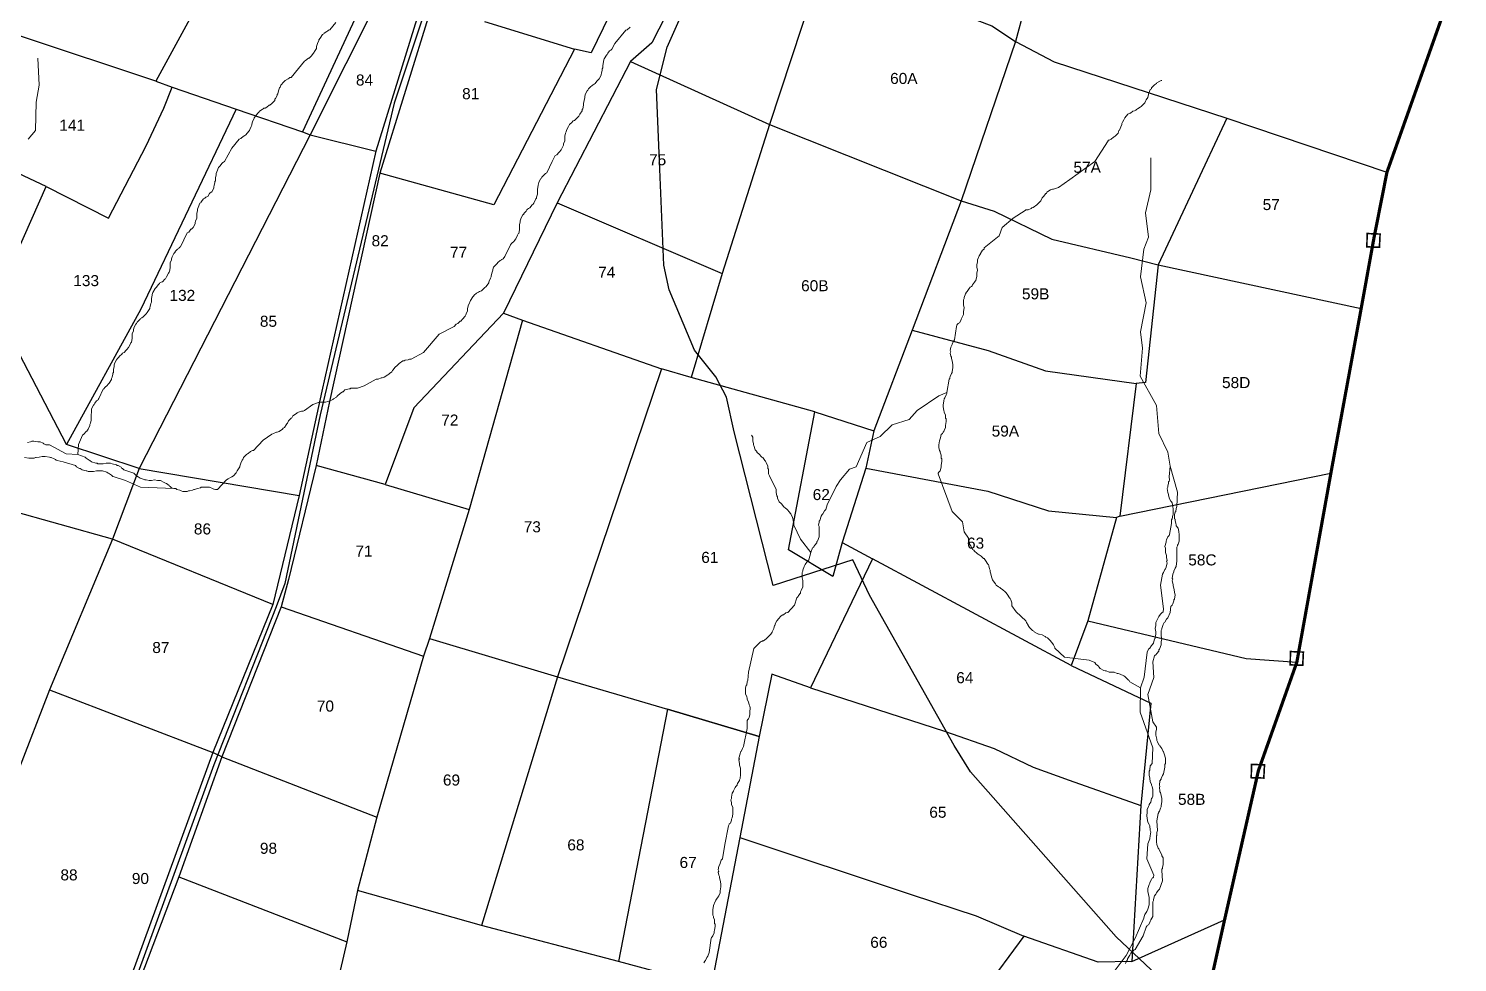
# Model space of a CAD drawing. Header units: inches. Extents: x -72 to 3350, y -615 to 1801.
# Drawn here: x 1693.6 to 2140.8, y 210.4 to 502.6 of the extents above; entities that cross this region are included whole.
import ezdxf
from ezdxf.enums import TextEntityAlignment as Align

# ---------------------------------------------------------------- set-up
doc = ezdxf.new("R2010")
doc.units = ezdxf.units.IN
doc.header["$LTSCALE"] = 15
doc.header["$MEASUREMENT"] = 0
for name, color, linetype in [('BOUNDARY', 5, 'Continuous'), ('PLOT', 255, 'Continuous'), ('PLOT NO', 7, 'Continuous'), ('ROAD', 50, 'Continuous'), ('STONES', 3, 'Continuous'), ('STREAM', 130, 'Continuous')]:
    doc.layers.add(name, color=color, linetype=linetype)
doc.styles.get("Standard").update_dxf_attribs({"font": 'arial.ttf'})

msp = doc.modelspace()

# ---------------------------------------------------------------- linework, layer by layer
at = {"layer": 'BOUNDARY', "const_width": 1}
msp.add_lwpolyline([(2140.29, 518.35), (2118.74, 457.65), (2114.58, 436.6), (2110.68, 415.05), (2101.2, 363.54), (2090.53, 304.32), (2078.51, 270.43), (2067.92, 223.75), (2061.62, 195.46)], dxfattribs=at)
at = {"layer": 'PLOT', "color": 0}
for points in [[(1851.37, 559.64), (1816.53, 509.98), (1802.25, 464.21), (1785.38, 389.1), (1778.34, 356.53), (1770.06, 322.42), (1751.32, 276.05), (1725.98, 206.78), (1716.22, 170.74), (1700.86, 120.06), (1677.68, 145.13), (1676.9, 161.29), (1656.73, 183.04)], [(1821.49, 561.14), (1779.32, 470.33)], [(1828.09, 560.57), (1804.04, 513.84), (1781.77, 469.37)], [(1854.81, 558.41), (1819.58, 509.03), (1803.54, 457.31), (1787.78, 385.94), (1783.57, 365.88), (1774.99, 330.19), (1772.65, 321.72), (1754.11, 274.73), (1751.32, 276.05)], [(1899.27, 542.13), (1893.75, 521.87), (1882.87, 522.14), (1869.64, 495.02), (1864.52, 496.15), (1839.22, 447.41), (1803.54, 457.31)], [(1762.9, 540.16), (1733.46, 486.16), (1691.07, 500.2), (1661.71, 508.8)], [(1940.9, 524.68), (1942.42, 523.94), (1925.51, 472.62), (1910.71, 426), (1900.96, 393.44), (1891.66, 396.09), (1859.15, 299.73), (1835.4, 221.96), (1796.54, 232.88)], [(1942.26, 523.48), (1995.08, 503.47), (2002.53, 498.57)], [(1897.59, 515.58), (1888.69, 498.13), (1882.04, 492.32), (1859.03, 448.07), (1842.21, 413.56), (1814.2, 383.97), (1805.23, 359.97), (1783.57, 365.88)], [(2005.3, 508.93), (2002.53, 498.57), (1985.44, 448.7), (1970.12, 408.24), (1958.16, 376.72), (1955.64, 365.04), (1948.28, 341.76), (1945.31, 331.11), (1931.46, 339.46), (1939.65, 382.68), (1958.16, 376.72)], [(1836.3, 504.79), (1864.52, 496.15)], [(1598.17, 444.31), (1626.23, 434.38), (1653.95, 426.11), (1682.65, 416.16), (1699.11, 453.16), (1681.52, 461.47), (1685.33, 473.87), (1691.07, 500.2)], [(2002.53, 498.57), (2014.61, 492.22), (2068.65, 474.61), (2118.74, 457.65)], [(1882.04, 492.32), (1925.51, 472.62)], [(1733.46, 486.16), (1738.58, 484.25), (1758.57, 477.36), (1779.32, 470.33), (1781.77, 469.37), (1728.26, 364.95), (1705.44, 372.5), (1682.65, 416.16)], [(1699.11, 453.16), (1718.67, 443.31), (1730.37, 465.87), (1735.95, 477.69), (1738.58, 484.25)], [(1758.57, 477.36), (1728.77, 414.81), (1705.44, 372.5)], [(2068.65, 474.61), (2047.15, 428.66), (2043.15, 391.81), (2040.3, 391.54), (2035.12, 350.04), (2034.05, 349.58), (2025.14, 317.34), (2019.93, 303.29), (1957.77, 336.71)], [(1925.51, 472.62), (1985.44, 448.7)], [(1781.77, 469.37), (1802.25, 464.21)], [(1859.03, 448.07), (1910.71, 426)], [(1985.44, 448.7), (1995.81, 445.46), (2013.85, 436.73), (2038.57, 430.89), (2047.15, 428.66)], [(1770.06, 322.42), (1719.89, 342.87), (1687.12, 352.03), (1687.89, 360.12), (1641.98, 346.04), (1632.14, 345.68), (1622.48, 350.2), (1632.32, 378.04), (1639.21, 395.48), (1653.95, 426.11)], [(2047.15, 428.66), (2110.68, 415.05)], [(1842.21, 413.56), (1848.17, 411.36), (1831.53, 352.08), (1819.1, 311.78), (1817.26, 306.2), (1802.58, 255.83), (1796.54, 232.88), (1793.22, 216.85), (1781.84, 167.9), (1776.87, 145.63)], [(1848.17, 411.36), (1891.66, 396.09)], [(1970.12, 408.24), (1993.89, 401.91), (2011.92, 395.46), (2040.3, 391.54)], [(1939.65, 382.68), (1900.96, 393.44)], [(1728.26, 364.95), (1719.89, 342.87), (1700.19, 295.65), (1690.24, 270.06), (1675.52, 230.71), (1665.99, 207.68), (1656.73, 183.04)], [(1728.26, 364.95), (1778.34, 356.53)], [(1955.64, 365.04), (1993.87, 357.84), (2012.85, 351.72), (2034.05, 349.58)], [(2035.12, 350.04), (2101.2, 363.54)], [(1805.23, 359.97), (1831.53, 352.08)], [(1948.28, 341.76), (1957.77, 336.71), (1938.33, 296.37), (1926.21, 300.6), (1922.28, 281.1), (1916.25, 249.45), (1907.22, 202.9), (1878.21, 210.66), (1835.4, 221.96)], [(1772.65, 321.72), (1817.26, 306.2)], [(2025.14, 317.34), (2074.7, 305.51), (2090.53, 304.32)], [(1819.1, 311.78), (1859.15, 299.73), (1893.6, 289.63), (1922.28, 281.1)], [(2019.93, 303.29), (2044.86, 291.51), (2041.7, 259.51), (2038.87, 210.72), (2067.92, 223.75)], [(1700.19, 295.65), (1751.32, 276.05)], [(1938.33, 296.37), (1980.23, 282.76), (1995.85, 277.3), (2007.99, 271.51), (2019.24, 267.42), (2041.7, 259.51)], [(1922.28, 281.1), (1893.6, 289.63), (1878.21, 210.66)], [(1754.11, 274.73), (1740.59, 237.15), (1728.46, 204.98), (1725.53, 192.86), (1720.05, 172.97), (1721.37, 169.02), (1724.61, 164.9), (1728.41, 136.92), (1731.1, 110.38)], [(1754.11, 274.73), (1802.58, 255.83)], [(1916.25, 249.45), (1969.87, 231.63), (1990.21, 224.98), (2005.13, 218.66)], [(1740.59, 237.15), (1793.22, 216.85)], [(2038.87, 210.72), (2028.41, 210.54), (2005.13, 218.66), (1992.46, 201.53), (1983.1, 181.28), (1964.18, 137.63), (1953.52, 105.7), (1952.91, 88.82), (1954.31, 74.9), (1959.51, 71.93)]]:
    msp.add_lwpolyline(points, dxfattribs=at)
at = {"layer": 'ROAD'}
for points in [[(1853.36, 559.23), (1846.15, 548.21), (1826.39, 521.46), (1818.08, 509.33), (1807.99, 479.24), (1784.9, 381.7), (1773.81, 328.93), (1771.08, 321.7), (1751.56, 272.19), (1727.39, 205.89), (1719.36, 175.65), (1718.49, 172.23), (1720.03, 168.07), (1722.71, 165.66), (1724.49, 158.1), (1726.96, 137.09), (1730, 112.38), (1727.16, 110.01), (1712.27, 105.96), (1706.8, 99.21), (1699.02, 88.12)], [(2061.17, 192.74), (2033.97, 218.38), (1988.4, 270.07), (1983.24, 278.32), (1956.82, 325.35), (1951.55, 336.33), (1926.65, 328.34), (1914.48, 376.45), (1912.02, 387.29), (1908.69, 393.66), (1902.02, 401.93), (1894.06, 420.88), (1892.46, 428.54), (1891.16, 458.56), (1890.15, 483.58), (1893.48, 496.81), (1905.06, 522.99), (1856.7, 526.08), (1856.7, 543.44), (1858.14, 550.81), (1860.64, 558.9)]]:
    msp.add_lwpolyline(points, dxfattribs=at)
at = {"layer": 'STONES', "color": 3, "const_width": 0.5}
for points in [[(2112.55, 438.46), (2112.45, 434.29), (2116.39, 434.19), (2116.59, 438.3), (2112.55, 438.46)], [(2088.55, 307.67), (2088.45, 303.5), (2092.38, 303.4), (2092.59, 307.51), (2088.55, 307.67)], [(2076.37, 272.37), (2076.26, 268.21), (2080.2, 268.1), (2080.41, 272.22), (2076.37, 272.37)]]:
    msp.add_lwpolyline(points, dxfattribs=at)
at = {"layer": 'STREAM', "color": 4, "lineweight": 0}
for points in [[(1692.37, 368.35), (1693.7, 368.16), (1694.07, 368.16), (1694.26, 368.16), (1695.4, 368.16), (1695.78, 368.35), (1695.96, 368.35), (1696.91, 368.54), (1697.86, 368.73), (1698.23, 368.73), (1698.8, 368.73), (1700.12, 368.54), (1700.5, 368.35), (1700.69, 368.35), (1701.64, 367.98), (1702.02, 367.79), (1702.2, 367.6), (1702.58, 367.41), (1704.47, 367.03), (1708.26, 365.9), (1708.63, 365.52), (1709.58, 364.95), (1709.77, 364.95), (1710.34, 364.57), (1711.66, 364.19), (1711.85, 364.19), (1712.23, 364), (1713.17, 364), (1713.55, 364), (1713.93, 364), (1714.88, 364.19), (1715.82, 364.19), (1716.01, 364.19), (1716.77, 364.19), (1718.09, 363.82), (1718.28, 363.63), (1718.66, 363.44), (1719.6, 362.87), (1719.79, 362.68), (1719.98, 362.49), (1720.36, 362.3), (1723.95, 361.17), (1728.68, 359.09), (1739.08, 358.71), (1739.65, 358.71), (1740.03, 358.33), (1740.97, 358.14), (1741.35, 357.95), (1741.92, 357.76), (1743.24, 357.76), (1743.62, 357.95), (1744, 357.95), (1744.94, 358.14), (1745.32, 358.33), (1745.51, 358.33), (1746.46, 358.71), (1747.4, 358.9), (1747.59, 359.09), (1748.35, 359.09), (1749.67, 359.09), (1749.86, 359.09), (1750.24, 359.09), (1751.18, 358.71), (1751.56, 358.52), (1751.75, 358.52), (1752.13, 358.33), (1752.7, 358.33), (1755.53, 361.36), (1756.1, 361.73), (1756.86, 362.11), (1757.24, 362.3), (1757.8, 362.68), (1758.56, 363.63), (1758.75, 364), (1758.94, 364.19), (1759.5, 365.14), (1759.69, 365.52), (1759.69, 365.71), (1760.07, 366.65), (1760.45, 367.6), (1760.64, 367.79), (1760.83, 368.35), (1761.77, 369.3), (1762.15, 369.49), (1762.34, 369.68), (1763.1, 370.24), (1763.48, 370.43), (1763.67, 370.62), (1764.04, 370.62), (1767.07, 373.84), (1769.72, 375.73), (1770.28, 375.92), (1771.23, 376.3), (1771.42, 376.3), (1771.99, 376.49), (1773.12, 377.24), (1773.31, 377.62), (1773.69, 377.81), (1774.26, 378.57), (1774.44, 378.94), (1774.63, 379.13), (1775.01, 379.89), (1775.77, 380.65), (1775.96, 380.83), (1776.34, 381.4), (1777.47, 382.16), (1777.66, 382.35), (1778.04, 382.54), (1778.98, 382.92), (1779.36, 382.92), (1779.55, 382.92), (1779.93, 383.1), (1782.58, 385), (1784.66, 385.75), (1785.22, 385.75), (1786.36, 385.75), (1786.55, 385.75), (1787.3, 385.94), (1788.44, 386.32), (1788.82, 386.51), (1789.01, 386.7), (1789.95, 387.26), (1790.14, 387.45), (1790.33, 387.64), (1791.09, 388.4), (1791.84, 388.97), (1792.03, 388.97), (1792.6, 389.53), (1793.92, 389.91), (1794.3, 389.91), (1794.49, 390.1), (1795.62, 390.1), (1796, 390.1), (1796.19, 390.1), (1796.57, 390.1), (1798.65, 390.86), (1802.43, 392.94), (1803, 392.94), (1803.95, 393.32), (1804.32, 393.32), (1804.89, 393.51), (1806.03, 394.26), (1806.4, 394.45), (1806.59, 394.64), (1807.35, 395.21), (1807.54, 395.59), (1807.73, 395.77), (1808.29, 396.53), (1809.05, 397.29), (1809.24, 397.48), (1809.62, 397.85), (1810.75, 398.61), (1811.13, 398.61), (1811.51, 398.8), (1812.46, 398.99), (1812.83, 399.18), (1813.02, 399.18), (1813.4, 399.18), (1817.18, 401.26), (1822.1, 406.93), (1826.83, 409.39), (1827.39, 410.15), (1827.96, 410.34), (1828.72, 411.09), (1828.91, 411.09), (1829.47, 411.66), (1830.23, 412.61), (1830.42, 412.98), (1830.61, 413.36), (1830.99, 414.31), (1830.99, 414.69), (1830.99, 414.87), (1831.18, 415.82), (1831.56, 416.77), (1831.74, 416.95), (1831.93, 417.52), (1832.69, 418.66), (1832.88, 418.85), (1833.07, 419.22), (1833.82, 419.79), (1834.2, 419.98), (1834.39, 420.17), (1834.77, 420.36), (1835.34, 420.55), (1836.09, 421.3), (1836.28, 421.49), (1836.85, 421.87), (1837.61, 423.01), (1837.61, 423.2), (1837.8, 423.57), (1838.17, 424.52), (1838.36, 424.9), (1838.36, 425.09), (1838.55, 426.03), (1838.93, 426.98), (1838.93, 427.17), (1839.12, 427.92), (1840.06, 428.87), (1840.25, 429.06), (1840.44, 429.44), (1841.2, 430), (1841.58, 430.19), (1841.77, 430.38), (1842.15, 430.57), (1842.71, 431.33), (1844.41, 434.92), (1844.79, 435.3), (1845.55, 436.05), (1845.74, 436.24), (1846.12, 436.81), (1846.68, 437.95), (1846.87, 438.32), (1847.06, 438.51), (1847.25, 439.65), (1847.25, 440.03), (1847.25, 440.21), (1847.25, 441.16), (1847.44, 442.11), (1847.44, 442.48), (1847.63, 443.05), (1848.2, 444.19), (1848.57, 444.56), (1848.57, 444.75), (1849.33, 445.51), (1849.52, 445.89), (1849.71, 446.08), (1850.09, 446.27), (1850.47, 446.46), (1851.22, 447.4), (1851.41, 447.59), (1851.79, 447.97), (1852.36, 449.29), (1852.55, 449.48), (1852.55, 449.86), (1852.92, 450.8), (1852.92, 451.18), (1852.92, 451.56), (1852.92, 452.32), (1853.11, 453.45), (1853.11, 453.64), (1853.3, 454.4), (1853.87, 455.53), (1854.06, 455.72), (1854.25, 456.1), (1855, 456.86), (1855.19, 457.05), (1855.38, 457.23), (1855.76, 457.42), (1857.46, 461.02), (1858.41, 462.91), (1858.98, 463.1), (1859.54, 463.85), (1859.73, 464.04), (1860.3, 464.61), (1860.87, 465.74), (1861.06, 466.12), (1861.06, 466.5), (1861.43, 467.45), (1861.43, 467.82), (1861.43, 468.01), (1861.43, 468.96), (1861.62, 469.9), (1861.81, 470.28), (1862, 470.85), (1862.57, 471.99), (1862.76, 472.36), (1862.95, 472.55), (1863.7, 473.31), (1863.89, 473.5), (1864.08, 473.69), (1864.46, 473.88), (1864.84, 474.25), (1865.59, 475.01), (1865.78, 475.2), (1866.16, 475.77), (1866.92, 476.9), (1866.92, 477.28), (1867.11, 477.47), (1867.3, 478.6), (1867.3, 478.98), (1867.3, 479.17), (1867.49, 480.12), (1867.67, 481.06), (1867.67, 481.25), (1867.86, 482.01), (1868.43, 483.14), (1868.62, 483.33), (1868.81, 483.71), (1869.57, 484.47), (1869.94, 484.66), (1870.13, 484.84), (1870.32, 485.03), (1870.89, 485.41), (1871.46, 486.17), (1871.65, 486.36), (1872.21, 486.92), (1872.78, 488.06), (1872.78, 488.25), (1872.97, 488.63), (1873.16, 489.57), (1873.16, 489.95), (1873.35, 490.33), (1873.35, 491.08), (1873.54, 492.22), (1873.54, 492.41), (1873.73, 493.17), (1874.48, 494.3), (1874.67, 494.49), (1874.86, 494.87), (1875.43, 495.62), (1875.81, 495.81), (1876, 496), (1876.18, 496.19), (1877.13, 497.89), (1880.53, 502.05), (1880.91, 502.24), (1881.86, 503)], [(1789.76, 504.51), (1787.87, 502.24), (1787.49, 502.05), (1787.3, 501.86), (1786.93, 501.68), (1786.17, 501.11), (1785.98, 500.92), (1785.6, 500.73), (1784.85, 499.59), (1784.47, 499.03), (1784.47, 498.84), (1784.09, 497.89), (1783.71, 496.95), (1783.71, 496.76), (1783.71, 496.38), (1783.14, 495.43), (1782.95, 495.25), (1782.77, 494.87), (1782.01, 493.92), (1781.44, 493.35), (1781.25, 493.35), (1780.31, 492.6), (1779.93, 492.41), (1778.04, 490.14), (1775.77, 487.3), (1775.39, 487.3), (1775.2, 487.11), (1774.82, 486.92), (1773.88, 486.36), (1773.69, 486.17), (1773.5, 485.98), (1772.55, 484.84), (1772.36, 484.28), (1772.18, 484.09), (1771.8, 483.14), (1771.61, 482.2), (1771.42, 482.01), (1771.42, 481.63), (1770.85, 480.68), (1770.66, 480.49), (1770.66, 480.12), (1769.72, 479.17), (1769.15, 478.6), (1768.96, 478.6), (1768.2, 478.04), (1767.64, 477.66), (1767.26, 477.66), (1767.07, 477.47), (1766.69, 477.28), (1765.93, 476.71), (1765.75, 476.52), (1765.37, 476.15), (1764.61, 475.2), (1764.23, 474.63), (1764.23, 474.44), (1763.67, 473.5), (1763.48, 472.55), (1763.48, 472.36), (1763.29, 471.99), (1762.91, 471.04), (1762.72, 470.66), (1762.53, 470.47), (1761.58, 469.34), (1761.02, 468.96), (1760.83, 468.96), (1760.07, 468.2), (1759.5, 468.01), (1757.24, 465.18), (1754.97, 461.02), (1754.59, 460.83), (1754.4, 460.64), (1754.21, 460.45), (1753.45, 459.5), (1753.26, 459.31), (1753.08, 459.13), (1752.51, 457.8), (1752.32, 457.23), (1752.32, 456.86), (1752.13, 455.91), (1752.13, 454.97), (1751.94, 454.78), (1751.94, 454.4), (1751.75, 453.45), (1751.56, 453.07), (1751.56, 452.7), (1750.99, 451.56), (1750.43, 451.18), (1750.24, 450.99), (1749.67, 450.05), (1749.1, 449.86), (1748.91, 449.67), (1748.73, 449.48), (1748.35, 449.29), (1747.59, 448.35), (1747.59, 448.16), (1747.21, 447.97), (1746.65, 446.64), (1746.46, 446.08), (1746.46, 445.7), (1746.27, 444.75), (1746.27, 443.81), (1746.27, 443.62), (1746.27, 443.24), (1745.89, 442.3), (1745.7, 441.92), (1745.7, 441.54), (1745.13, 440.4), (1744.57, 439.84), (1744.38, 439.84), (1743.81, 438.89), (1743.24, 438.7), (1741.16, 434.35), (1740.97, 434.16), (1740.78, 433.97), (1740.59, 433.79), (1740.22, 433.6), (1739.46, 432.84), (1739.46, 432.65), (1739.08, 432.27), (1738.51, 431.14), (1738.32, 430.57), (1738.32, 430.19), (1737.95, 429.25), (1737.95, 428.3), (1737.95, 428.11), (1737.95, 427.73), (1737.76, 426.6), (1737.57, 426.41), (1737.38, 426.03), (1736.81, 424.9), (1736.43, 424.33), (1736.24, 424.14), (1735.49, 423.38), (1735.11, 423.2), (1734.73, 423.01), (1734.54, 422.82), (1734.16, 422.44), (1733.6, 421.68), (1733.41, 421.49), (1733.22, 421.3), (1732.46, 419.98), (1732.27, 419.41), (1732.27, 419.22), (1732.08, 418.09), (1732.08, 417.14), (1732.08, 416.95), (1731.89, 416.58), (1731.71, 415.63), (1731.52, 415.25), (1731.52, 415.06), (1730.76, 413.74), (1730.38, 413.36), (1730.19, 413.17), (1729.44, 412.42), (1729.06, 412.04), (1728.68, 411.85), (1728.49, 411.66), (1728.3, 411.47), (1727.55, 410.71), (1727.36, 410.34), (1727.17, 410.15), (1726.6, 409.01), (1726.41, 408.26), (1726.41, 408.07), (1726.03, 407.12), (1726.03, 406.18), (1726.03, 405.8), (1726.03, 405.61), (1725.84, 404.47), (1725.65, 404.28), (1725.47, 403.91), (1724.9, 402.77), (1724.33, 402.2), (1724.14, 402.01), (1723.57, 401.26), (1723.01, 401.07), (1722.82, 400.69), (1722.63, 400.5), (1722.25, 400.31), (1721.68, 399.56), (1721.49, 399.37), (1721.12, 398.99), (1720.55, 397.85), (1720.36, 397.29), (1720.36, 396.91), (1720.17, 395.96), (1720.17, 395.02), (1719.98, 394.83), (1719.98, 394.45), (1719.79, 393.51), (1719.6, 393.13), (1719.6, 392.75), (1718.85, 391.61), (1718.47, 391.24), (1718.28, 391.05), (1717.52, 390.29), (1717.14, 389.91), (1716.96, 389.72), (1715.63, 386.89), (1715.44, 386.51), (1715.25, 386.32), (1714.88, 386.13), (1714.31, 385.37), (1714.12, 385), (1713.93, 384.81), (1713.36, 383.67), (1713.36, 382.92), (1713.36, 382.73), (1713.17, 381.59), (1713.17, 380.65), (1713.17, 380.46), (1713.17, 380.08), (1712.98, 379.13), (1712.79, 378.75), (1712.79, 378.38), (1712.23, 377.24), (1711.85, 376.67), (1711.66, 376.49), (1710.9, 375.73), (1710.53, 375.35), (1709.2, 372.51), (1709.01, 369.3), (1705.42, 369.49), (1700.12, 372.32), (1698.99, 372.32), (1698.8, 372.51), (1698.42, 372.7), (1698.23, 372.89), (1697.29, 373.27), (1696.91, 373.27), (1696.53, 373.27), (1695.21, 373.46), (1694.64, 373.46), (1694.26, 373.27), (1693.32, 373.08)], [(1693.51, 468.01), (1695.78, 470.66), (1695.96, 479.55), (1696.91, 484.84), (1696.53, 493.35)], [(2048.27, 486.36), (2048.08, 486.36), (2047.71, 486.17), (2046.76, 485.6), (2046.57, 485.41), (2046, 485.03), (2045.06, 484.09), (2045.06, 483.71), (2044.68, 483.52), (2044.3, 482.58), (2044.11, 482.2), (2044.11, 482.01), (2043.92, 481.06), (2043.36, 480.31), (2043.17, 479.93), (2042.98, 479.36), (2042.03, 478.41), (2041.84, 478.23), (2041.47, 478.04), (2040.71, 477.47), (2040.33, 477.28), (2040.14, 477.09), (2039.76, 476.9), (2039.2, 476.71), (2038.44, 476.15), (2038.25, 476.15), (2037.68, 475.77), (2036.74, 474.63), (2036.55, 474.44), (2036.36, 474.07), (2035.98, 473.31), (2035.79, 472.93), (2035.79, 472.55), (2035.41, 471.8), (2035.04, 470.85), (2034.85, 470.66), (2034.66, 469.9), (2033.71, 468.96), (2033.33, 468.77), (2033.14, 468.58), (2032.39, 468.01), (2032.01, 467.82), (2031.82, 467.64), (2031.44, 467.64), (2031.44, 467.45), (2027.28, 461.02), (2019.53, 455.34), (2015.94, 452.89), (2015.37, 452.7), (2014.42, 452.32), (2014.04, 452.32), (2013.48, 452.13), (2012.34, 451.37), (2012.15, 450.99), (2011.96, 450.99), (2011.21, 450.05), (2011.02, 449.86), (2010.83, 449.67), (2010.45, 448.72), (2009.7, 447.97), (2009.51, 447.78), (2009.13, 447.4), (2007.99, 446.64), (2007.61, 446.46), (2007.43, 446.27), (2006.48, 445.89), (2006.1, 445.89), (2005.72, 445.89), (2005.53, 445.7), (2001.75, 443.24), (1998.35, 440.4), (1997.4, 437.76), (1992.68, 433.97), (1992.68, 433.6), (1992.11, 433.22), (1991.54, 432.27), (1991.54, 432.08), (1991.16, 431.52), (1990.6, 430.19), (1990.6, 430), (1990.6, 429.62), (1990.41, 428.68), (1990.41, 428.3), (1990.41, 427.92), (1990.6, 426.98), (1990.41, 426.03), (1990.41, 425.84), (1990.41, 425.09), (1990.03, 423.76), (1989.84, 423.57), (1989.65, 423.2), (1989.08, 422.44), (1988.89, 422.06), (1988.7, 421.87), (1988.33, 421.68), (1987.95, 421.3), (1987.38, 420.36), (1987.19, 420.17), (1986.81, 419.6), (1986.43, 418.47), (1986.43, 418.09), (1986.25, 417.71), (1986.25, 416.77), (1986.25, 416.39), (1986.25, 416.2), (1986.43, 415.25), (1986.25, 414.12), (1986.25, 413.93), (1986.25, 413.17), (1985.68, 412.04), (1985.49, 411.66), (1985.49, 411.47), (1984.92, 410.52), (1984.54, 410.34), (1984.35, 410.15), (1984.17, 409.77), (1983.98, 409.39), (1983.41, 405.23), (1983.22, 404.85), (1982.65, 403.91), (1982.65, 403.72), (1982.27, 402.96), (1982.09, 401.83), (1982.27, 401.45), (1982.09, 401.07), (1982.27, 400.12), (1982.46, 399.75), (1982.46, 399.37), (1982.65, 398.61), (1982.84, 397.48), (1982.84, 397.29), (1982.84, 396.53), (1982.65, 395.21), (1982.65, 395.02), (1982.46, 394.64), (1982.09, 393.69), (1981.9, 393.32), (1981.9, 393.13), (1981.71, 392.94), (1980.95, 388.78)], [(2030.88, 204.21), (2037.12, 212.53), (2039.95, 218.01), (2042.6, 224.25), (2042.79, 224.82), (2042.98, 225.39), (2043.55, 226.33), (2043.73, 226.52), (2043.92, 227.09), (2044.3, 228.41), (2044.3, 228.79), (2044.3, 228.98), (2044.3, 230.12), (2044.3, 230.49), (2044.3, 230.68), (2044.11, 231.63), (2043.92, 232.57), (2043.92, 232.95), (2043.92, 233.52), (2044.3, 234.84), (2044.49, 235.22), (2044.49, 235.41), (2045.06, 236.36), (2045.25, 236.73), (2045.44, 236.92), (2045.63, 237.11), (2045.81, 237.68), (2043.55, 242.79), (2043.92, 247.51), (2044.11, 248.08), (2044.49, 249.03), (2044.49, 249.22), (2044.68, 249.97), (2044.87, 251.3), (2044.68, 251.67), (2044.68, 251.86), (2044.49, 253), (2044.49, 253.19), (2044.3, 253.56), (2043.92, 254.32), (2043.73, 255.46), (2043.73, 255.65), (2043.55, 256.21), (2043.73, 257.54), (2043.73, 257.91), (2043.73, 258.29), (2044.11, 259.24), (2044.3, 259.62), (2044.3, 259.81), (2044.49, 260.18), (2044.87, 260.56), (2045.06, 261.7), (2045.25, 261.89), (2045.44, 262.45), (2045.44, 263.78), (2045.44, 264.15), (2045.44, 264.53), (2045.25, 265.48), (2045.06, 265.86), (2045.06, 266.05), (2044.68, 266.99), (2044.49, 267.94), (2044.49, 268.13), (2044.3, 268.88), (2044.3, 270.21), (2044.49, 270.58), (2044.49, 270.77), (2044.68, 271.91), (2044.87, 272.1), (2045.06, 272.48), (2045.25, 272.66), (2045.44, 277.58), (2041.47, 288.74), (2041.65, 296.3), (2042.79, 299.71), (2043.73, 307.46), (2044.11, 308.41), (2044.49, 308.78), (2045.06, 309.54), (2045.25, 309.73), (2045.63, 310.3), (2046, 311.62), (2046.19, 311.81), (2046.19, 312.19), (2046.38, 313.13), (2046.38, 313.51), (2046.38, 313.89), (2046.19, 314.84), (2046.38, 315.78), (2046.38, 315.97), (2046.38, 316.73), (2046.95, 317.86), (2047.14, 318.24), (2047.33, 318.62), (2047.89, 319.37), (2048.08, 319.56), (2048.27, 319.75), (2048.65, 320.13), (2048.84, 321.08), (2047.89, 328.45), (2048.46, 331.86), (2048.84, 332.42), (2049.22, 333.37), (2049.41, 333.56), (2049.6, 334.13), (2049.98, 335.45), (2049.79, 335.83), (2049.98, 336.21), (2049.79, 337.15), (2049.79, 337.53), (2049.79, 337.72), (2049.41, 338.66), (2049.41, 339.61), (2049.41, 339.99), (2049.22, 340.55), (2049.6, 341.88), (2049.6, 342.26), (2049.79, 342.63), (2050.16, 343.58), (2050.35, 343.77), (2050.54, 343.96), (2050.73, 344.34), (2051.3, 347.74), (2051.3, 348.88), (2051.49, 349.25), (2051.68, 350.39), (2051.87, 350.58), (2051.87, 351.14), (2051.87, 352.47), (2051.68, 352.85), (2051.68, 353.23), (2051.49, 354.17), (2051.3, 354.55), (2051.11, 354.74), (2050.73, 355.49), (2050.35, 356.63), (2050.35, 356.82), (2050.16, 357.39), (2049.98, 358.71), (2050.16, 359.09), (2050.16, 359.47), (2050.35, 360.41), (2050.35, 360.79), (2050.54, 360.98), (2050.73, 361.36), (2050.54, 362.3), (2050.92, 365.71), (2050.16, 370.06), (2047.33, 375.92), (2046.57, 384.62), (2041.47, 393.88), (2042.22, 402.58), (2041.65, 407.69), (2043.36, 416.77), (2041.65, 424.9), (2042.6, 433.6), (2044.11, 437.38), (2043.17, 444.94), (2044.87, 452.13), (2044.87, 462.15)], [(2041.65, 296.3), (2039.95, 297.25), (2038.25, 298.19), (2038.06, 298.57), (2037.87, 298.76), (2037.68, 298.95), (2036.93, 299.71), (2036.74, 299.9), (2036.36, 300.09), (2035.22, 300.65), (2034.66, 300.84), (2034.28, 300.84), (2033.33, 301.22), (2032.39, 301.22), (2032.2, 301.22), (2031.82, 301.22), (2030.88, 301.6), (2030.5, 301.6), (2030.12, 301.79), (2028.98, 302.35), (2028.61, 302.92), (2028.42, 303.11), (2027.66, 303.68), (2027.28, 304.25), (2025.58, 305), (2017.83, 305.95), (2014.8, 308.78), (2014.8, 308.97), (2014.61, 309.35), (2014.42, 309.73), (2013.86, 310.49), (2013.67, 310.68), (2013.48, 311.05), (2012.53, 312), (2011.96, 312.19), (2011.78, 312.38), (2010.83, 312.94), (2009.88, 313.13), (2009.7, 313.13), (2009.32, 313.32), (2008.37, 313.89), (2008.18, 314.08), (2007.8, 314.27), (2006.86, 315.21), (2006.48, 315.78), (2006.48, 315.97), (2005.91, 316.73), (2005.72, 317.29), (2002.7, 320.13), (2001.37, 322.02), (2001.37, 322.4), (2001.37, 322.59), (2001.37, 322.97), (2001, 323.91), (2000.81, 324.29), (2000.62, 324.48), (1999.86, 325.62), (1999.48, 326.18), (1999.29, 326.37), (1998.54, 326.94), (1997.78, 327.51), (1997.59, 327.7), (1997.21, 327.88), (1996.46, 328.45), (1996.27, 328.83), (1996.08, 329.02), (1995.32, 330.15), (1995.13, 330.72), (1994.94, 331.1), (1994.76, 332.04), (1994.57, 332.61), (1994.57, 332.99), (1994.57, 333.18), (1994.38, 333.56), (1994.19, 334.5), (1994, 334.88), (1993.81, 335.07), (1993.05, 336.21), (1992.68, 336.77), (1992.49, 336.77), (1991.73, 337.53), (1990.78, 338.1), (1990.6, 338.29), (1990.41, 338.47), (1989.65, 339.04), (1989.46, 339.42), (1989.08, 339.61), (1988.51, 340.74), (1988.14, 341.31), (1988.14, 341.69), (1987.76, 342.63), (1987.76, 343.2), (1986.43, 345.09), (1985.87, 348.31), (1982.65, 351.52), (1978.3, 363.25), (1978.3, 363.44), (1978.49, 363.82), (1978.68, 364), (1978.87, 364.19), (1979.25, 365.33), (1979.25, 365.52), (1979.25, 365.9), (1979.44, 367.22), (1979.44, 367.98), (1979.25, 368.16), (1979.25, 369.11), (1978.87, 370.06), (1978.87, 370.24), (1978.68, 370.62), (1978.49, 371.57), (1978.49, 371.95), (1978.49, 372.32), (1978.68, 373.65), (1978.87, 374.22), (1979.06, 374.59), (1979.25, 375.54), (1979.63, 375.92), (1979.82, 376.3), (1980.01, 376.49), (1980.19, 376.86), (1980.57, 377.81), (1980.57, 378), (1980.57, 378.38), (1980.76, 379.7), (1980.76, 380.46), (1980.57, 380.65), (1980.57, 381.59), (1980.19, 382.54), (1980.19, 382.73), (1980.01, 383.1), (1979.82, 384.24), (1979.82, 384.43), (1979.82, 384.81), (1980.01, 386.13), (1980.19, 386.7), (1980.38, 387.08), (1980.76, 388.02), (1980.95, 388.4), (1980.95, 388.78), (1978.49, 387.64), (1971.68, 383.1), (1969.23, 380.27), (1963.93, 378.57), (1960.15, 374.97), (1955.99, 373.08), (1952.58, 365.52), (1950.5, 364.76), (1947.67, 361.36), (1946.34, 359.28), (1943.51, 353.6), (1943.13, 352.09), (1942.75, 351.71), (1942.18, 350.77), (1941.99, 350.58), (1941.62, 350.01), (1941.24, 348.69), (1941.05, 348.5), (1941.05, 348.12), (1940.86, 347.17), (1941.05, 346.8), (1941.05, 346.42), (1941.05, 345.47), (1941.05, 344.53), (1941.05, 344.34), (1941.05, 343.58), (1940.48, 342.26), (1940.29, 342.07), (1940.29, 341.69), (1939.73, 340.93), (1939.35, 340.55), (1939.35, 340.37), (1938.97, 340.18), (1938.4, 338.66)], [(1904.93, 210.26), (1905.31, 210.83), (1905.5, 211.02), (1905.87, 211.96), (1906.25, 212.34), (1906.63, 213.47), (1907.2, 218.01), (1907.39, 218.2), (1907.58, 218.39), (1907.77, 218.77), (1908.14, 219.71), (1908.14, 220.09), (1908.33, 220.47), (1908.52, 221.61), (1908.52, 222.36), (1908.33, 222.55), (1908.33, 223.69), (1907.95, 224.44), (1907.95, 224.82), (1907.77, 225.2), (1907.77, 226.14), (1907.77, 226.52), (1907.77, 226.9), (1907.95, 228.22), (1908.14, 228.79), (1908.33, 228.98), (1908.71, 229.93), (1909.09, 230.49), (1909.28, 230.68), (1909.28, 230.87), (1909.66, 231.25), (1910.04, 232.2), (1910.04, 232.57), (1910.04, 232.76), (1910.22, 234.09), (1910.22, 234.84), (1910.22, 235.03), (1910.04, 236.17), (1909.85, 236.92), (1909.85, 237.3), (1909.66, 237.68), (1909.47, 238.63), (1909.66, 239), (1909.47, 239.38), (1909.66, 240.52), (1910.04, 241.27), (1910.04, 241.46), (1910.41, 242.41), (1910.79, 242.79), (1911.55, 247.32), (1912.68, 253.19), (1912.87, 253.56), (1912.87, 253.75), (1913.25, 253.94), (1913.63, 254.89), (1913.63, 255.27), (1913.82, 255.65), (1914.01, 256.78), (1914.01, 257.54), (1914.01, 257.73), (1914.01, 258.86), (1913.63, 259.81), (1913.63, 259.99), (1913.63, 260.37), (1913.44, 261.32), (1913.63, 261.7), (1913.63, 262.07), (1913.82, 263.4), (1914.2, 263.97), (1914.2, 264.15), (1914.76, 265.1), (1914.95, 265.48), (1915.33, 265.86), (1915.33, 266.05), (1915.52, 266.42), (1916.09, 267.37), (1916.09, 267.56), (1916.28, 267.94), (1916.46, 269.26), (1916.46, 269.83), (1916.46, 270.21), (1916.46, 271.15), (1916.09, 272.1), (1916.09, 272.29), (1916.09, 272.66), (1915.9, 273.8), (1916.09, 273.99), (1915.9, 274.37), (1916.28, 275.69), (1916.46, 276.26), (1916.65, 276.45), (1917.03, 277.39), (1917.41, 277.96), (1918.54, 283.63), (1918.54, 286.09), (1918.73, 286.47), (1918.92, 286.66), (1919.11, 287.04), (1919.3, 287.98), (1919.3, 288.36), (1919.3, 288.74), (1919.49, 290.06), (1919.3, 290.63), (1919.11, 291.01), (1918.92, 291.95), (1918.54, 292.71), (1918.54, 293.09), (1918.36, 293.47), (1917.98, 294.41), (1917.98, 294.79), (1917.98, 294.98), (1917.98, 296.3), (1918.17, 297.06), (1918.36, 297.25), (1918.54, 298.19), (1918.73, 298.76), (1918.92, 301.22), (1920.63, 308.6), (1922.71, 310.68), (1923.08, 310.86), (1923.27, 311.05), (1923.65, 311.05), (1924.41, 311.62), (1924.79, 312), (1924.97, 312.19), (1925.92, 313.13), (1926.3, 313.7), (1926.3, 313.89), (1926.87, 314.84), (1927.05, 315.78), (1927.24, 315.97), (1927.24, 316.35), (1927.81, 317.29), (1928, 317.48), (1928.19, 317.86), (1929.13, 318.81), (1929.7, 319.19), (1929.89, 319.19), (1930.65, 319.75), (1931.22, 319.94), (1933.3, 322.21), (1934.05, 324.48), (1934.24, 324.67), (1934.43, 324.86), (1934.62, 325.24), (1935.19, 325.99), (1935.19, 326.37), (1935.38, 326.75), (1935.94, 327.88), (1935.94, 328.64), (1935.94, 328.83), (1935.94, 329.96), (1935.75, 330.72), (1935.75, 331.1), (1935.75, 331.48), (1935.75, 332.42), (1935.94, 332.8), (1935.94, 333.18), (1936.32, 334.31), (1936.7, 334.88), (1936.89, 335.26), (1937.46, 336.02), (1937.83, 336.39), (1938.4, 338.66), (1935.19, 342.82), (1933.11, 347.17), (1933.11, 347.74), (1932.92, 348.69), (1932.92, 348.88), (1932.73, 349.63), (1932.16, 350.77), (1931.97, 350.96), (1931.78, 351.33), (1931.03, 352.09), (1930.84, 352.28), (1930.65, 352.47), (1929.89, 353.04), (1929.32, 353.79), (1929.13, 353.98), (1928.57, 354.55), (1928, 355.68), (1928, 356.06), (1927.81, 356.44), (1927.62, 357.39), (1927.62, 357.76), (1927.62, 357.95), (1927.62, 358.33), (1925.54, 362.68), (1925.16, 363.25), (1925.16, 363.82), (1925.16, 364.76), (1924.97, 364.95), (1924.97, 365.71), (1924.41, 366.84), (1924.22, 367.22), (1924.03, 367.41), (1923.46, 368.35), (1923.08, 368.54), (1922.89, 368.73), (1922.33, 369.3), (1921.57, 370.06), (1921.57, 370.24), (1921, 370.81), (1920.63, 372.14), (1920.44, 372.32), (1920.44, 372.7), (1920.25, 373.65), (1920.25, 374.03), (1920.25, 374.41), (1920.25, 374.78), (1919.87, 375.35)], [(1709.01, 369.3), (1711.28, 368.54), (1711.66, 368.16), (1712.61, 367.6), (1712.79, 367.41), (1713.36, 367.03), (1714.69, 366.65), (1715.06, 366.65), (1715.25, 366.46), (1716.39, 366.46), (1716.77, 366.46), (1716.96, 366.46), (1717.9, 366.65), (1718.85, 366.65), (1719.22, 366.65), (1719.79, 366.46), (1721.12, 366.08), (1721.3, 365.9), (1721.68, 365.9), (1722.63, 365.33), (1722.82, 364.95), (1723.01, 364.95), (1723.39, 364.57), (1725.65, 363.82), (1726.6, 363.44), (1726.98, 363.06), (1727.73, 362.49), (1727.92, 362.3), (1728.49, 361.92), (1729.81, 361.55), (1730, 361.36), (1730.38, 361.36), (1731.33, 361.17), (1731.71, 361.17), (1732.08, 361.17), (1733.03, 361.36), (1733.98, 361.17), (1734.16, 361.17), (1734.92, 361.17), (1736.06, 360.6), (1736.43, 360.41), (1736.81, 360.22), (1737.57, 359.65), (1737.76, 359.47), (1737.95, 359.28), (1738.32, 358.9), (1739.08, 358.71)], [(2050.92, 365.71), (2053.19, 357.57), (2053, 353.04), (2052.81, 352.47), (2052.62, 351.52), (2052.43, 351.33), (2052.24, 350.58), (2052.24, 349.25), (2052.43, 349.06), (2052.43, 348.69), (2052.62, 347.74), (2052.81, 347.36), (2052.81, 346.98), (2053.38, 346.23), (2053.57, 345.28), (2053.57, 345.09), (2053.76, 344.34), (2053.76, 343.01), (2053.76, 342.63), (2053.76, 342.26), (2053.38, 341.31), (2053.19, 340.93), (2053.19, 340.74), (2053, 340.37), (2053, 336.02), (2052.81, 334.31), (2052.43, 333.75), (2052.06, 332.8), (2052.06, 332.61), (2051.68, 331.86), (2051.49, 330.53), (2051.68, 330.34), (2051.49, 329.96), (2051.68, 329.02), (2051.87, 328.64), (2051.87, 328.26), (2052.06, 327.51), (2052.24, 326.37), (2052.24, 326.18), (2052.43, 325.43), (2052.24, 324.1), (2052.06, 323.91), (2052.06, 323.53), (2051.68, 322.59), (2051.49, 322.21), (2051.3, 322.02), (2051.11, 321.83), (2050.92, 319.94), (2050.16, 318.24), (2049.79, 317.86), (2049.22, 316.92), (2049.03, 316.73), (2048.65, 316.16), (2048.27, 314.84), (2048.27, 314.65), (2048.08, 314.27), (2048.08, 313.13), (2048.08, 312.94), (2048.08, 312.57), (2048.27, 311.62), (2048.08, 310.68), (2048.08, 310.49), (2048.08, 309.73), (2047.52, 308.41), (2047.33, 308.22), (2047.33, 307.84), (2046.76, 307.08), (2046.38, 306.7), (2046.19, 306.52), (2046, 306.33), (2045.44, 304.44), (2045.81, 299.52), (2043.92, 294.22), (2045.44, 285.71), (2046.57, 284.01), (2046.57, 283.44), (2046.38, 282.5), (2046.38, 282.12), (2046.38, 281.55), (2046.76, 280.23), (2046.76, 279.85), (2046.95, 279.47), (2047.33, 278.53), (2047.52, 278.34), (2047.71, 278.15), (2048.27, 277.39), (2048.65, 276.45), (2048.84, 276.26), (2049.03, 275.69), (2049.41, 274.37), (2049.41, 273.99), (2049.41, 273.61), (2049.41, 272.66), (2049.22, 272.29), (2049.22, 271.91), (2049.22, 271.72), (2049.22, 271.53), (2048.84, 269.45), (2048.46, 268.88), (2048.08, 267.94), (2048.08, 267.75), (2047.71, 267.18), (2047.52, 265.86), (2047.71, 265.48), (2047.52, 265.1), (2047.71, 264.15), (2047.71, 263.78), (2047.89, 263.59), (2048.08, 262.64), (2048.27, 261.7), (2048.27, 261.32), (2048.27, 260.75), (2048.08, 259.43), (2048.08, 259.05), (2047.89, 258.67), (2047.52, 257.73), (2047.33, 257.54), (2047.33, 257.35), (2047.14, 256.97), (2046.76, 254.7), (2046.95, 251.67), (2046.76, 251.11), (2046.76, 250.16), (2046.57, 249.97), (2046.57, 249.22), (2046.57, 247.89), (2046.76, 247.51), (2046.76, 247.32), (2047.14, 246.19), (2047.33, 246), (2047.33, 245.81), (2047.89, 244.87), (2048.27, 243.92), (2048.27, 243.73), (2048.65, 243.16), (2048.65, 241.84), (2048.65, 241.46), (2048.65, 241.08), (2048.46, 240.14), (2048.46, 239.76), (2048.27, 239.57), (2048.27, 239.19), (2048.46, 235.98), (2047.52, 233.33), (2047.14, 232.95), (2046.57, 232.2), (2046.38, 231.82), (2046, 231.25), (2045.63, 230.12), (2045.63, 229.74), (2045.44, 229.36), (2045.44, 228.41), (2045.44, 228.04), (2045.44, 227.85), (2045.44, 226.9), (2045.44, 225.77), (2045.44, 225.58), (2045.44, 224.82), (2044.87, 223.69), (2044.68, 223.31), (2044.68, 223.12), (2044.11, 222.17), (2043.73, 221.98), (2043.55, 221.79), (2043.36, 221.42), (2042.41, 218.77), (2039.95, 214.42), (2039.57, 214.23), (2038.82, 213.47), (2038.63, 213.28), (2038.25, 212.72), (2037.49, 211.58), (2037.49, 211.2), (2037.3, 211.02), (2036.93, 210.07)]]:
    msp.add_lwpolyline(points, dxfattribs=at)

# ---------------------------------------------------------------- texts
at = {"layer": 'PLOT NO'}
for s, p in [('84', (1798.75, 486.5)), ('60A', (1967.54, 486.99)), ('81', (1831.98, 482.22)), ('141', (1707.26, 472.36)), ('75', (1890.49, 461.56)), ('57A', (2024.92, 459.2)), ('57', (2082.53, 447.54)), ('82', (1803.65, 436.21)), ('77', (1828.2, 432.62)), ('133', (1711.64, 423.73)), ('74', (1874.58, 426.38)), ('132', (1741.74, 419.12)), ('60B', (1939.68, 422.14)), ('59B', (2008.8, 419.6)), ('85', (1768.69, 411.01)), ('58D', (2071.55, 391.83)), ('72', (1825.45, 380.1)), ('59A', (1999.32, 376.67)), ('62', (1941.7, 356.8)), ('86', (1748.03, 346.04)), ('73', (1851.26, 346.71)), ('71', (1798.58, 339.1)), ('63', (1990, 341.6)), ('61', (1906.83, 337.14)), ('58C', (2060.98, 336.35)), ('87', (1735.02, 308.94)), ('64', (1986.63, 299.5)), ('70', (1786.52, 290.62)), ('69', (1825.98, 267.48)), ('58B', (2057.64, 261.44)), ('65', (1978.2, 257.41)), ('98', (1768.7, 246.13)), ('68', (1864.91, 247.19)), ('67', (1900.03, 241.69)), ('88', (1706.27, 237.8)), ('90', (1728.62, 236.67)), ('66', (1959.72, 216.71))]:
    msp.add_text(s, height=3.456, dxfattribs=at).set_placement(p, align=Align.MIDDLE_CENTER)

doc.saveas('drawing.dxf')
